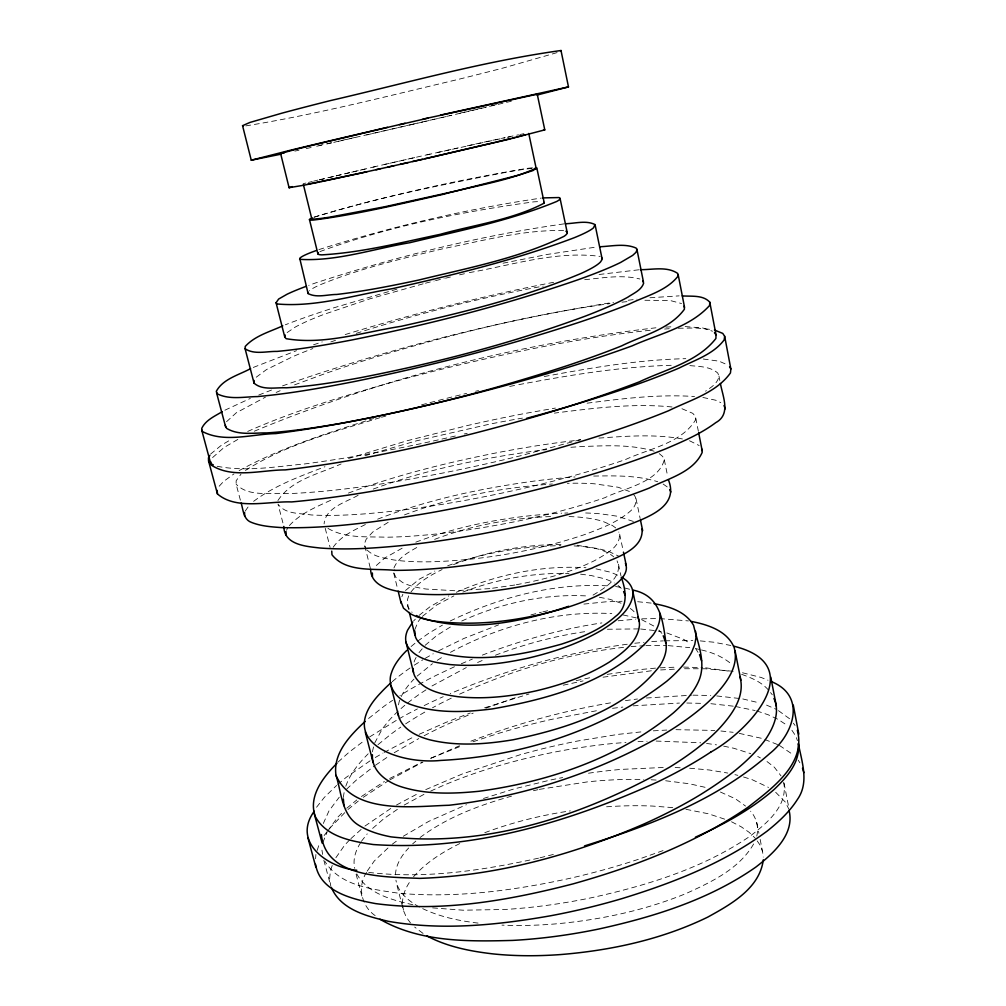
<?xml version="1.0" encoding="UTF-8"?>
<svg xmlns="http://www.w3.org/2000/svg" width="1006" height="1006" viewBox="0 0 1006 1006"><rect width="100%" height="100%" fill="white"/><g stroke="black" fill="none" stroke-linecap="round" stroke-linejoin="round"><path stroke-width="0.75" stroke-dasharray="5 3.75" d="M370.246 567.824L364.801 546.006L364.826 542.687L366.209 539.216L372.723 532.036L388.479 522.139M240.384 500.158L236.121 484.15L236.159 480.767L241.012 474.128M659.257 453.643L662.665 456.473L664.3 459.654C658.704 482.578 623.104 488.488 604.87 497.693C553.225 515.261 499.492 526.201 445.432 532.954A219.509 46.1 -12.6 0 1 386.593 537.217C366.876 536.412 344.718 538.7 327.239 527.949M315.595 858.734L315.909 854.446M402.438 903.715C402.488 895.088 405.896 886.776 411.165 880.036M395.471 874.818C395.823 864.481 401.746 855.251 408.688 847.97M756.776 836.074C758.889 827.347 756.525 817.916 750.602 811.176M343.247 797.557L344.253 791.747M398.514 704.854L399.093 701.987A215.271 72.457 -11.9 0 1 413.956 679.138M372.396 751.834L374.131 744.327M689.89 365.606C699.333 366.549 710.236 366.448 717.756 373.05L718.976 376.068C717.982 383.223 711.066 387.411 705.558 391.171M323.328 823.449L328.987 810.861L339.248 797.205M414.812 629.618L418.169 621.595L421.376 617.433M317.167 850.498L318.852 845.241M408.688 595.917L407.455 599.651L407.996 606.517A163.299 44.616 -12.3 0 0 412.133 612.34M332.219 865.462L330.383 870.982L329.628 878.728L330.798 886.135M322.8 842.663L327.051 832.226M345.787 786.239C350.176 773.652 358.941 763.164 368.183 753.783M401.847 596.747L402.878 594.257M286.584 530.288L287.716 527.634M374.685 743.044L382.205 729.01L388.14 721.465A259.322 93.809 -11.7 0 1 421.137 693.033L425.966 689.89M393.937 567.95C398.2 557.5 409.002 551.917 418.32 546.648M245.213 511.111L249.262 505.251M277.92 500.573C291.514 479.497 319.468 473.776 341.097 463.955M416.107 657.421L414.912 659.76A180.615 56.625 -12.1 0 0 413.881 662.753M366.536 872.34C357.193 886.387 361.317 906.444 375.376 915.749M367.203 871.121L374.282 860.985L391.045 845.09M335.891 857.703L344.882 844.864L349.887 839.683M360.714 842.538C355.822 850.07 352.553 859.35 354.728 868.341M327.755 831.019L337.601 817.35L343.687 811.289M753.645 843.959C739.096 869.046 711.179 882.136 685.79 893.642C643.689 910.82 598.708 920.239 553.489 924.074A225.86 95.532 -12.3 0 1 501.969 925.118M418.999 652.668L424.243 646.305M333.162 547.264C340.808 536.173 353.659 530.351 365.367 524.541M324.133 835.546L328.346 829.95M329.188 828.831L346.894 810.459M361.393 841.343L367.215 833.886M316.563 807.227L324.284 797.456L336.608 785.435M289.388 525.572C300.97 512.821 317.682 506.295 333.011 499.24M410.951 592.031C418.861 581.682 430.593 575.193 442.087 569.559M226.526 421.728L236.309 412.774L265.483 397.119M219.195 486.225L223.495 481.522L233.996 473.864M413.516 876.817C426.091 862.318 442.728 852.032 459.767 843.569M212.58 457.579L223.936 447.569L238.409 439.094M413.541 621.042L415.34 619.155M405.519 590.472L419.225 579.217L434.818 571.056M350.893 838.639L363.832 827.02M372.648 828.391L384.179 818.381L399.08 808.195M376.307 565.51L384.87 557.928L403.871 547.239M422.419 616.389L436.478 605.122L453.882 595.904M210.556 454.108L221.773 444.929L230.915 439.597M417.113 676.145L432.454 663.683M346.517 789.257L356.489 779.939L374.182 766.157M425.123 645.311L436.868 635.44L451.958 626.021M411.114 646.518L416.446 642.092M378.017 744.641L391.372 733.839A302.655 117.664 -11.7 0 1 400.778 727.124M338.029 762.108L349.245 752.06L364.562 740.403M347.975 809.516L358.299 801.053M419.137 615.358L429.939 606.807L448.839 595.854M256.253 377.2L266.54 369.542L293.35 356.388A299.725 36.92 -12.5 0 1 312.841 348.554M368.573 718.485L384.355 706.049A304.126 112.421 -11.7 0 1 392.629 700.339M412.674 843.833L415.843 841.129M337.802 784.428L346.177 777.361L370.158 760.775M253.613 501.34C274.864 485.357 300.329 476.228 324.938 466.734M346.73 808.258L356.778 799.959M417.515 641.262L429.197 632.937L442.439 625.128M287.125 332.571L295.286 327.063A251.45 24.999 -12.6 0 1 323.945 314.375L369.365 298.983L424.042 283.566M245.439 470.468C286.257 444.25 334.218 432.027 380.079 417.641M363.267 797.318L388.479 780.706M364.926 826.077L392.441 807.315M392.265 844.197L398.363 839.733M420.055 837.533C447.054 817.212 479.258 805.215 511.526 796.148M375.439 765.252L389.221 755.908M361.443 796.526L384.418 781.461M369.667 736.895L397.596 719.604M394.189 752.74L418.785 738.567M437.208 660.364L443.042 656.667M403.293 836.263L428.745 821.374L466.419 804.687M414.258 665.18L422.797 659.835M404.161 805.077L424.997 793.809M389.75 779.952L422.91 762.108M432.002 685.966L466.319 667.569M375.263 757.505L382.909 753.117M384.179 752.387L413.529 736.945M425.236 658.314L433.246 653.774M450.437 652.341C499.492 625.807 555.828 610.642 611.799 613.572M396.452 805.052L419.125 792.942M593.037 595.099C604.505 588.321 623.846 576.702 617.055 560.832M398.904 718.875L406.751 714.486A335.828 133.182 -11.9 0 1 417.402 708.941M389.687 778.493L422.017 762.095M239.139 470.607C281.429 447.456 327.73 432.894 373.553 418.534M424.117 735.763L429.436 732.959A334.181 138.966 -11.8 0 1 473.172 713.128M319.933 251.588C388.58 226.363 461.301 211.851 533.658 201.866A181.231 10.06 -13 0 1 540.536 201.69M438.553 650.832L463.942 638.445L498.649 624.852M224.891 410.197L250.331 398.426M451.254 698.177L442.904 702.276A302.655 117.664 -11.7 0 0 432.479 707.796M450.198 620.991C499.554 597.099 554.872 582.461 609.976 585.995M431.234 758.084L459.516 745.76M254.317 431.209C382.179 377.979 518.404 343.65 655.925 327.793M430.631 791.144C466.947 774.079 505.666 762.586 544.812 754.072A294.016 133.383 -13.3 0 1 615.42 743.258L625.971 742.441M419.112 734.317L445.998 722.383L470.305 712.965M358.098 495.292C345.989 502.233 325.328 507.615 324.095 523.887M461.741 621.042C501.378 602.908 545.516 593.288 589.151 596.08M425.764 789.609L462.747 773.79L520.265 754.701A328.597 150.825 -12.8 0 1 577.582 741.02L618.212 734.355L644.595 731.525M247.702 431.436C292.658 411.454 339.89 397.207 387.109 383.651A363.543 63.089 -12.8 0 1 448.022 367.655C514.821 351.534 582.298 337.35 650.719 330.232M459.566 694.165C511.941 670.185 567.925 653.322 625.292 647.185M456.322 592.283C496.889 574.589 541.643 564.995 585.97 567.724M430.455 758.373L461.917 745.76M253.311 367.429L296.519 350.679M454.46 666.752L436.327 675.278A304.126 112.421 -11.7 0 0 399.96 695.586M461.276 663.784L472.355 659.106M276.147 392.428L280.146 390.693M477.561 662.514L484.703 659.408M258.731 395.044L272.727 389.574M462.848 592.094C496.562 579.116 532.878 572.615 568.994 573.42M482.339 655.12C520.932 640.306 560.996 629.052 601.902 622.915M415.805 542.184C462.37 524.528 512.067 515.839 561.688 513.186M313.759 217.309C377.363 197.453 443.005 184.588 508.332 171.863A175.472 6.049 -13 0 1 528.867 168.706L532.187 168.392M453.48 564.618C488.149 551.175 525.446 544.271 562.631 544.498M495.43 655.233C524.943 643.978 555.677 635.842 586.951 631.366M434.617 539.367C472.342 525.019 512.683 517.826 552.96 516.468M377.627 519.184C427.927 499.542 481.145 488.375 534.513 481.031A237.63 59.115 -13.3 0 1 575.03 476.97M404.487 514.896C451.732 496.826 502.069 487.608 552.407 483.999M294.557 384.87L325.428 373.49A341.6 50.514 -12.5 0 1 375.54 357.105C452.36 334.067 530.502 314.513 610.038 303.598M348.39 493.091C396.251 475.121 446.073 462.861 496.159 452.901A287.288 66.899 -13.2 0 1 563.775 441.911L580.676 439.886M485.81 708.211L518.216 696.68M373.239 489.079C423.124 470.594 475.498 459.591 528.049 451.971A238.799 54.55 -13.3 0 1 546.711 449.619M470.909 741.171C516.443 723.729 563.7 710.777 611.774 702.641M557.072 52.614L504.157 67.754A230.185 7.419 -12.8 0 1 457.302 79.625C387.096 96.199 317.066 114.332 245.829 125.876M447.695 565.762C483.873 552.734 522.365 546.157 560.782 545.667M472.921 741.799L495.015 734.481A330.22 145.254 -12.8 0 1 552.068 719.265L596.395 710.764M484.779 832.704C512.394 822.317 541.203 815.2 570.364 810.874M282.523 385.889C390.026 348.177 501.051 320.248 613.547 302.316M663.042 850.598L639.451 858.961A288.382 110.786 -13 0 1 567.862 878.779C512.607 890.712 455.718 898.22 399.156 893.303C373.138 889.367 339.99 886.198 324.988 861.45M314.388 217.057C383.864 196.17 455.014 180.59 526.528 168.455A182.124 6.225 -13 0 1 533.318 167.763M318.889 249.601C391.485 226.652 465.992 209.11 541.341 198.069M483.496 798.462L514.179 788.88L550.76 779.952A292.595 138.224 -13.3 0 1 562.681 777.563M484.552 707.834L529.005 694.002M348.491 458.459L407.116 440.754L467.073 425.626A333.036 71.766 -13 0 1 525.22 413.416L555.413 408.071M356.25 333.363C417.515 313.771 479.963 297.789 543.227 286.119M364.939 455.731L416.622 440.791L489.633 424.142A288.747 61.203 -13.1 0 1 522.416 418.119M580.449 439.647L520.014 455.894A291.841 49.357 -12.9 0 1 446.06 472.405C394.012 482.515 341.487 491.406 288.42 493.644C271.607 492.135 248.947 497.643 236.121 484.15M396.854 289.175L334.168 307.71A301.259 30.608 -12.6 0 0 285.339 324.787M381.525 417.251L385.839 416.044M530.929 614.918L541.379 612.201M303.158 183.746L305.925 183.042M319.719 179.961L327.742 177.961M425.475 283.189L434.114 281.001M435.56 280.636L444.124 278.524M540.008 857.791L553.564 854.396M308.465 182.413L312.275 181.47M313.683 181.13L317.883 180.099M329.037 177.647L334.734 176.264M319.292 179.76L376.948 166.267M336.155 175.912L350.44 172.491M445.545 278.184L451.216 276.813M576.212 680.634L592.232 677.214M459.968 113.2L480.453 108.346A192.976 1.798 -12.9 0 0 486.59 106.888M351.773 172.177L368.309 168.279M412.837 124.191L464.508 112.282A229.003 2.163 -12.9 0 0 511.312 101.229M424.192 121.676L451.153 115.413M542.85 611.862L548.735 610.491M411.303 124.543L336.557 141.771M422.746 122.015L363.933 135.546M373.063 167.084L405.946 159.589M459.566 274.852L467.84 272.94M384.292 164.506L416.346 157.225M475.637 391.246L478.516 390.58M455.366 436.013C405.481 447.519 355.156 457.328 304.378 463.98C275.053 466.709 244.86 472.141 215.649 465.954M464.244 433.976L467.199 433.309M533.444 790.716L537.87 789.71M354.804 137.495L340.77 140.651M326.787 143.971L332.37 142.714M333.766 142.399L339.437 140.953M407.996 159.086L432.329 153.604M316.701 146.247L323.995 144.613M326.95 143.757L331.2 142.802M306.252 148.586L312.338 147.228M426.921 154.849L501.151 138.602A176.352 2.251 -12.9 0 1 504.987 137.809M318.977 145.518L322.964 144.638M294.859 151.114L298.958 150.208M437.535 152.459L458.283 147.857M469.312 272.613C512.268 265.119 556.444 250.557 600.23 256.429M467.186 145.845L487.659 141.368A192.008 2.477 -12.9 0 1 505.025 137.646M563.234 685.199L583.103 680.911M538.512 858.168C482.993 870.366 425.563 879.206 368.712 872.403M503.025 263.207L547.654 254.38L595.326 247.187M519.901 134.515L523.862 133.697M509.69 386.442L517.31 384.921M516.392 584.712C543.315 579.707 570.201 572.754 594.823 560.518C604.744 554.532 622.89 546.308 618.791 532.036M539.342 789.37L587.617 781.851A247.966 115.124 -13.7 0 1 643.84 779.474M553.64 282.309C485.144 295.55 417.402 312.665 350.641 332.898A343.398 43.283 -12.6 0 0 345.02 334.633M544.271 376.521C591.012 367.819 638.169 359.771 685.79 358.664M518.845 384.619C569.547 375.175 620.715 366.536 672.398 365.279M603.034 677.189L652.881 670.574M607.184 674.385L638.823 669.694L657.295 667.959M514.846 585.014L491.142 588.422M625.43 700.616L637.464 698.994M599.086 274.487L638.785 269.797M627.254 644.23C568.377 652.102 510.784 668.6 455.919 691.235A335.828 133.182 -11.9 0 0 450.248 693.637M587.102 403.18C622.676 398.577 658.628 394.113 694.542 396.515M563.964 223.885C479.799 235.744 396.892 256.429 316.136 282.749A252.707 19.73 -12.7 0 0 308.704 285.39M584.725 279.668C602.946 277.983 621.884 274.387 639.917 279.014M628.184 300.253L636.936 299.172M583.92 604.09L606.09 601.802L622.085 601.274M612.541 708.312L622.852 707.08M618.162 620.777L635.792 619.193M646.368 698.001L691.449 695.196M621.997 302.165L630.36 301.284M649.926 297.763L679.125 295.865M634.773 643.249L644.029 642.331M489.746 588.611L454.46 590.723L426.343 589.063A165.185 41.661 -12.4 0 1 402.639 582.537L395.949 577.469L393.698 572.389M633.151 705.835L679.44 703.068M653.322 730.834L666.802 730.054M607.398 629.253L639.275 628.901M660.615 669.958L677.176 669.015M598.897 438.1C626.688 436.101 654.994 433.913 682.571 438.981M664.626 329.037L669.242 328.685M631.051 646.569L644.418 645.701M651.75 641.551L663.382 640.872M664.84 640.797L692.82 640.621M665.871 327.101L674.284 326.686M660.188 667.821L677.642 667.079M644.896 300.266L670.285 300.543L681.552 303.548M678.308 328.245L695.888 327.994L712.99 329.603M638.043 741.661L647.11 741.271M675.994 729.677L714.813 730.431M684.533 668.738L705.357 668.776L736.656 671.606M593.703 476.064C615.094 475.712 637.15 475.234 657.761 481.748M641.79 618.828L658.264 618.552M645.902 645.613L666.664 645.563M686.821 703.018L703.32 703.395M656.126 741.057L700.666 742.793M683.527 667.066L702.729 667.657M663.231 767.49L621.142 769.389A292.595 138.224 -13.3 0 0 586.02 773.589M659.659 618.577L688.431 620.916M692.92 695.159L710.764 695.498M668.072 645.613L689.764 647.638M685.124 326.573L702.616 327.931L712.512 331.213M675.152 767.528L680.949 767.804M689.663 768.219L709.23 769.98L727.753 773.061M569.044 516.531L576.073 516.895A171.083 44.679 -13.4 0 1 602.757 521.347L612.377 525.484L615.898 528.062M637.666 601.714L651.134 603.097M651.121 779.788L656.956 780.103M640.671 629.001L656.918 630.8M574.061 545.906L582.499 546.497A170.278 47.772 -13.5 0 1 609.234 551.69L618.916 556.255M716.737 695.938L742.038 698.768L759.442 702.905M580.588 574.162L591.138 575.52L604.355 578.739A165.449 49.156 -13.5 0 1 614.251 582.99M703.244 359.016L719.038 361.167L727.891 365.04M710.89 703.697L733.864 706.237M700.239 640.897L713.619 642.193L730.846 645.475M665.645 780.757L689.563 783.8L706.79 787.698M672.058 406.99C633.843 403.104 595.376 407.983 557.45 412.712A288.747 61.203 -13.1 0 0 554.407 413.139M563.586 230.537C523.007 229.682 483.157 240.736 443.608 248.583C401.532 258.705 359.041 268.627 318.965 285.276A208.267 15.983 -12.7 0 0 309.383 290.809M720.912 730.997L733.148 732.305M672.75 807.617L652.441 806.058A246.797 119.098 -13.7 0 0 604.178 806.963M705.684 667.808L730.922 671.467M432.605 907.877L463.037 910.204L504.962 909.474A261.007 105.114 -12.6 0 0 591.327 897.767C646.72 885.582 702.465 868.543 749.784 836.376C766.283 823.725 788.377 805.856 783.649 782.429M478.064 923.08C458.384 920.779 438.591 916.604 420.76 907.689M577.029 545.214L597.954 548.999A166.216 46.213 -13.5 0 1 613.773 556.922M706.552 743.447L716.524 744.855M599.387 597.25L610.038 599.35L621.909 603.487M702.867 397.433L715.568 400.199L720.799 402.626M735.386 706.476L755.129 710.538M685.966 809.302L708.35 813.766L726.03 819.601M615.584 586.523L621.683 587.529M739.272 733.374L762.045 738.429L777.99 744.717M623.116 614.955L636.32 617.898M412.837 904.746C392.29 900.068 367.63 893.818 356.79 873.9M596.017 568.855L610.793 572.276L619.407 575.922M742.503 672.763L761.177 677.478L768.018 680.257M723.679 746.15L733.751 748.25L750.778 753.67M658.339 631.114L661.193 631.718M734.933 774.67L737.813 775.324M695.423 648.518L699.962 649.599M701.471 649.964C712.147 652.378 722.572 656.679 731.035 663.734M624.739 588.02L630.297 589.415M654.101 451.204C630.712 444.099 605.788 445.696 581.669 446.563A238.799 54.55 -13.3 0 0 570.125 447.356M743.535 776.984L752.098 779.65L768.546 787.434M666.877 632.95L683.891 639.464L690.569 643.84M681.955 408.725L692.832 413.365L695.259 416.308L695.737 419.615C681.452 443.432 649.059 448.575 625.443 459.579C576.325 476.517 525.698 488.753 474.719 498.611A257.762 48.778 -12.7 0 1 393.711 511.098C366.36 514.066 338.808 516.405 311.294 514.959C300.203 513.148 285.1 514.431 277.996 504.031L283.441 524.931M756.65 710.89L768.383 714.838L778.191 719.441L786.013 724.609M689.5 440.741L699.17 445.545M720.409 792.036L735.474 798.827L745.547 806.07M741.636 674.334C751.947 677.994 762.8 682.596 769.653 691.499M641.577 619.633L654.881 626.6M766.559 705.118L776.142 709.255M629.404 491.469L618.162 487.244L594.269 483.785A196.686 48.112 -13.4 0 0 567.334 483.308M779.399 745.421L793.432 754.915M633.39 521.448L617.395 516.229L600.695 513.852A195.742 51.759 -13.4 0 0 583.794 512.934M731.525 821.764L741.12 826.743L749.118 832.302L755.393 838.35M663.105 484.024L668.009 487.482M757.732 756.462L760.385 757.92M778.455 710.651L789.798 718.9M419.439 907.085C409.04 901.213 397.948 892.724 395.936 880.175M423.061 933.43L414.686 927.092M630.322 608.479L632.397 610.064A180.59 56.613 -13.7 0 1 634.597 612.327M767.012 761.555L774.331 767.213L781.021 775.89M775.676 792.263L785.246 802.008L788.679 808.723M367.127 550.056C373.855 556.796 384.028 558.053 392.956 559.826A185.821 42.944 -12.5 0 0 431.876 561.776C483.76 560.065 535.544 551.099 584.763 534.538C600.582 528.628 616.917 522.542 629.957 511.476C635.012 507.477 639.074 499.228 633.126 494.147M658.955 630.083L661.898 633.39M770.533 692.593L772.294 694.756M793.382 723.201L795.042 725.427M410.473 922.904L406.437 917.447L403.507 910.644L396.339 882.853M757.191 840.928L759.882 844.788L762.561 851.529L763.265 857.049M791.898 730.243L796.023 736.48L797.418 740.705M695.812 648.908L698.038 652.341M798.211 760.146L799.871 762.749M364.801 546.006L366.197 549.113M323.831 860.168L330.408 884.702M356.111 874.214L362.386 898.006M325.227 528.301L330.094 547.415M407.493 604.895L408.612 609.435M393.673 572.942L397.785 589.654M618.464 564.152L620.966 575.935M619.658 534.173L623.142 550.647M636.043 498.762L640.143 518.505M664.3 459.654L667.72 476.593M756.801 822.631L758.914 833.282M760.134 839.356L762.561 851.529M695.737 417.93L698.365 431.285M784.039 783.07L788.792 807.567M718.976 376.068L719.831 380.532M402.651 905.098L403.507 910.644M321.958 850.145L322.612 854.421M496.474 104.511A192.976 1.798 -12.9 0 1 489.557 106.171M508.168 136.979A192.008 2.477 -12.9 0 1 518.518 134.804M507.414 137.306A176.352 2.251 -12.9 0 1 510.205 136.741M330.785 341.977A299.725 36.92 -12.5 0 1 337.526 339.626M313.532 344.794A343.398 43.283 -12.6 0 1 322.234 341.902M421.527 404.877A361.619 70.646 -12.7 0 1 466.621 393.396M564.768 513.073A195.742 51.759 -13.4 0 1 567.824 512.985M618.061 585.505A165.449 49.156 -13.5 0 1 621.218 588.359M392.239 681.691A260.554 89.32 -11.8 0 1 410.461 667.733M405.619 723.88A302.655 117.664 -11.7 0 1 427.324 710.664M424.167 705.583A335.828 133.182 -11.9 0 1 443.244 696.693"/><path stroke-width="1.5" d="M642.759 280.825L643.651 283.176C641.375 290.244 633.554 293.299 627.87 297.147A278.159 31.815 -13.2 0 1 585.479 316.06C512.595 343.096 437.082 362.751 360.827 377.627C336.18 382.117 311.407 386.216 286.383 387.813C275.896 387.272 262.641 390.68 254.053 383.173L254.065 380.444M321.392 834.565C325.567 878.754 387.147 876.804 419.628 878.376C496.914 875.811 572.754 854.836 643.425 824.228A297.172 109.968 -13.7 0 0 700.83 794.4C724.647 779.499 748.112 762.762 765.101 740.039C773.174 728.306 780.543 712.5 773.941 698.491M668.349 479.673C681.892 512.758 631.881 521.133 612.138 531.91C560.895 549.867 507.338 560.644 453.48 566.881A218.516 49.998 -12.5 0 1 394.754 570.352M682.257 295.89C691.361 296.607 703.106 294.72 709.783 302.202L716.008 334.747L715.907 338.469C697.586 362.047 665.444 369.403 639.489 381.777C584.851 402.79 528.578 419.288 471.927 433.9C410.423 449.267 348.265 462.735 285.214 469.903C261.371 469.915 232.612 478.944 211.323 465.137L210.694 461.691M414.749 630.875L415.453 636.911A162.557 47.458 -12.3 0 0 427.424 648.505C470.33 665.18 518.656 656.013 561.637 644.092C580.827 637.741 600.242 629.995 615.534 616.414C628.36 607.046 626.21 590.522 621.28 577.419M565.9 231.191A205.89 15.631 -13.1 0 1 564.014 236.347C518.316 258.555 467.551 268.049 418.496 280.096C391.422 285.893 364.222 291.262 336.708 294.456C327.453 294.469 316.613 298.116 308.1 293.551L308.176 292.281M254.053 383.173L245.099 348.742L245.238 346.441C254.971 335.69 269.96 331.741 282.787 325.831M709.783 302.202L709.582 305.484C689.814 327.415 658.301 334.08 632.17 345.85C576.916 365.958 520.303 382.091 463.351 396.565C401.482 411.856 339.085 425.488 275.82 433.586C252.016 434.051 224.263 443.269 202.244 431.411L201.728 428.38C205.639 420.118 214.731 416.195 222.175 411.718M714.436 330.006L722.761 333.414L724.66 336.293L730.859 368.95L730.457 372.937C716.058 393.044 689.953 400.111 668.701 410.687C631.278 425.978 592.735 438.327 553.916 449.569A312.589 52.79 -13 0 1 475.675 470.028C415.013 484.163 353.697 496.335 291.602 501.931C268.728 501.026 236.284 510.344 217.434 493.908L208.569 461.05L208.456 457.868L209.852 455.366M763.29 859.828C759.693 888.537 730.557 904.495 707.696 917.145C661.86 939.441 611.233 950.418 560.644 954.556A224.891 98.915 -12.3 0 1 493.179 953.914C470.355 951.286 447.23 946.809 426.796 935.869M724.66 336.293L724.169 339.865C713.38 354.414 694.756 360.073 679.213 368.007C644.104 382.946 607.737 394.729 571.219 405.707A314.01 47.068 -13 0 1 526.566 418.32M308.1 293.551L299.75 258.391A209.298 11.644 -12.8 0 1 310.879 252.531L316.299 250.507M601.84 257.888L601.94 259.711L600.569 261.874A241.629 23.088 -13.2 0 1 581.493 273.267C523.648 297.65 462.332 312.627 401.218 326.296C363.48 332.106 324.372 345.234 286.144 338.682L284.761 337.023L285.138 334.96M720.409 383.512C722.761 396.678 731.199 414.246 715.744 422.658C700.541 433.988 682.961 441.471 665.62 448.865C612.994 469.865 558.192 484.905 503.101 497.869A290.533 54.613 -12.9 0 1 429.788 512.909C380.922 521.183 331.515 528.842 281.806 527.609C271.607 526.905 261.22 526.226 251.613 522.466C243.326 519.649 243.351 510.067 241.151 503.063M284.761 337.023L276.059 302.718L278.637 299.046L287.024 294.255A252.707 19.73 -12.7 0 1 305.95 286.408M314.249 811.251C291.539 842.311 328.233 867.901 356.828 870.253M412.674 622.198L407.619 630.133A181.445 53.481 -12.2 0 0 407.443 646.028C416.346 660.024 434.793 662.464 449.871 664.551C476.253 666.903 502.837 663.734 528.603 658.025C554.344 651.976 579.695 643.262 602.493 629.681C615.257 621.218 630.85 611.019 632.963 594.496A181.42 53.469 -13.6 0 0 626.072 580.211L621.96 577.243M560.543 51.13L561.008 50.514C483.157 61.316 406.814 82.945 330.207 100.65A213.687 6.401 -13 0 0 281.529 113.276L249.953 122.443L242.559 125.675L251.261 160.206L280.599 154.258M535.972 168.467L532.903 170.592L518.656 175.132L456.573 190.889L384.732 206.758L329.905 217.12A170.706 5.722 -12.8 0 1 314.061 219.056L311.759 218.667L312.212 218.113M336.985 763.227C323.504 776.909 307.735 796.387 315.406 816.771C326.573 837.193 352.326 841.418 373.276 844.537C471.412 851.34 568.931 822.254 657.471 782.002A298.468 105.265 -13.7 0 0 710.726 752.123M365.153 721.428C350.289 735.248 332.722 753.28 335.991 775.375C341.663 792.64 341.499 815.313 359.23 825.574C368.925 831.484 379.891 834.716 390.969 836.866C488.086 847.832 586.033 814.621 669.656 767.138A277.367 98.89 -13.9 0 0 718.548 729.287C731.45 715.392 745.735 696.63 739.863 676.51M710.726 752.123C749.847 730.394 810.019 664.828 733.525 646.129M311.722 218.126L310.1 218.968A180.351 6.099 -12.8 0 0 313.356 220.062C357.029 214.592 399.872 203.941 442.778 194.447C473.587 185.783 508.395 181.256 536.613 167.927A182.124 6.225 -13 0 0 535.393 167.738M561.008 50.514L568.478 86.906L537.279 94.992M695.385 837.181C723.452 824.668 750.828 809.742 774.117 789.471C786.629 777.537 800.6 762.183 798.336 743.522C801.769 761.768 809.415 782.391 797.519 799.317C789.635 811.779 778.719 821.852 767.276 830.994C724.232 862.934 673.605 882.715 622.727 898.383A287.15 115.174 -13 0 1 550.433 915.8C497.153 925.155 442.137 930.739 388.479 921.345C367.165 916.378 340.556 909.676 331.339 887.342M250.62 368.611C238.875 375.012 222.93 378.885 216.277 391.384L217.447 393.924C229.682 399.973 244.194 396.754 257.31 396.59C289.98 393.673 322.31 387.826 354.477 381.525C430.581 365.945 505.93 346.429 579.72 322.109A307.446 34.72 -13.2 0 0 629.316 304.051C645.802 295.927 666.236 291.174 677.994 276.197L677.793 273.494C667.129 266.1 652.554 269.771 640.306 269.683M251.261 160.206L290.621 150.183A212.656 1.874 -12.9 0 1 339.286 138.602L387.473 127.334M568.717 606.253C521.636 621.997 468.192 633.529 419.816 617.294A163.299 44.616 -12.3 0 1 416.471 615.521M536.11 94.589L537.242 94.187L544.799 129.963M292.356 186.588L289.112 187.682L303.246 185.33A183.042 2.251 -12.9 0 0 333.137 179.106L380.117 168.845M584.536 845.908C650.429 825.335 717.517 799.833 769.867 753.431C793.86 734.242 807.001 695.486 770.759 681.364M525.27 134.703L516.782 136.967M512.28 138.111L515.286 137.357M510.784 138.488L495.883 142.148M494.449 142.5L436.793 156.018M405.078 123.26L324.284 142.412A183.922 1.635 -12.9 0 0 294.494 149.68L280.636 153.503L284.044 152.975M399.432 124.731L428.154 118.104M440.817 115.024L568.478 86.906M422.973 119.123L537.242 94.187M424.897 158.747L507.175 139.683L544.736 129.887L543.542 129.963M412.649 161.526L436.742 156.106M400.275 164.305L422.495 159.338M387.989 167.059L408.134 162.582M376.03 169.712L393.924 165.776M354.64 174.453L366.951 171.749M353.936 174.541L321.241 181.445M565.372 223.734C575.017 223.533 586.008 220.088 594.986 224.539L593.553 227.771A242.786 18.221 -13.1 0 1 574.086 237.781C515.173 260.101 453.693 274.877 392.327 288.684C354.452 295.047 315.959 307.396 277.354 303.988L276.059 302.718M599.702 246.759C611.698 246.269 624.852 243.1 636.207 248.117L637.012 250.054L635.83 252.481L632.673 255.386L620.803 262.352A279.479 26.357 -13.2 0 1 577.884 279.806C504.056 305.308 428.179 324.636 351.647 340.015C326.95 344.718 302.14 349.095 277.078 351.408C266.728 351.169 254.229 354.942 245.099 348.742M542.712 197.905L558.846 197.553A206.896 11.368 -13 0 1 556.683 201.477C509.589 220.867 459.164 230.789 409.807 242.71C373.503 248.784 336.394 261.61 299.587 259.334M394.742 570.352C374.282 568.201 346.139 572.816 331.967 554.759L331.754 551.099M653.988 603.65C668.827 606.341 685.627 611.346 693.574 625.33C697.774 643.551 706.929 663.872 698.214 682.131A245.841 84.353 -13.9 0 1 673.379 712.902C618.577 758.008 548.622 781.851 478.957 791.269C452.788 793.91 425.626 794.702 400.313 786.478C386.518 781.913 371.39 770.873 372.409 754.739M691.361 621.444C707.759 624.651 727.036 630.636 734.103 647.399C739.812 667.066 724.974 684.935 712.235 698.139A278.599 94.401 -13.9 0 1 662.853 734.921C597.375 772.545 523.975 796.488 448.99 805.265C414.195 806.221 353.508 815.049 335.991 775.375M242.559 125.675L243.414 125.964M633.076 590.107C660.313 595.829 662.64 619.168 665.972 643.249A210.329 69.175 -13.8 0 1 659.923 665.721C625.028 710.55 566.428 728.558 512.922 739.812C485.294 744.339 456.535 746.54 429.109 739.649C415.868 735.99 400.438 728.394 398.011 713.367M213.272 464.847L210.895 463.741L208.569 461.05M379.966 919.245C419.691 942.245 467.928 941.591 512.444 940.421A259.888 109.05 -12.6 0 0 598.457 929.091C653.661 916.982 709.23 899.741 755.946 867.009C773.023 853.767 795.155 834.263 788.981 810.107M714.436 332.772L716.008 334.747M283.83 526.415C284.12 545 305.975 546.346 319.757 547.981C347.208 550.144 374.773 548.195 402.111 545.541A256.605 53.381 -12.7 0 0 482.842 533.683C539.354 522.831 595.627 509.199 649.26 488.073C667.494 478.592 693.084 472.732 702.188 452.423L701.647 448.814M729.551 366.775L730.859 368.95M663.218 635.779L665.972 643.249M669.719 489.683L670.839 491.997M370.61 569.27C370.925 585.09 388.165 589.717 400.841 591.855A184.978 46.238 -12.5 0 0 439.76 594.621C491.444 593.716 543.152 585.014 592.031 568.113C607.901 559.877 644.205 552.168 642.042 528.917M225.294 425.362L226.589 428.342C238.46 435.611 253.512 432.743 266.741 432.92C291.287 431.348 315.645 427.663 339.865 423.526C416.937 409.58 492.99 390.001 567.397 365.593A306.013 40.567 -13.2 0 0 621.57 345.913C642.859 335.338 669.908 329.251 684.432 309.194L684.143 306.038M623.594 591.566L625.04 595.112M625.405 563.347C629.316 572.238 620.803 580.399 614.402 585.404C600.582 595.514 584.423 601.751 568.277 607.083C525.069 620.036 479.082 626.977 434.076 621.016A164.431 44.566 -12.4 0 1 410.285 613.685L403.507 608.177L400.929 601.588M543.919 202.395L544.208 203.111C512.331 219.899 474.832 224.703 440.213 234.323C401.092 242.534 361.934 252.569 321.907 254.87A179.483 9.859 -12.8 0 1 318.386 252.695M797.343 730.356C806.46 764.032 771.036 789.194 747.999 807.24C695.133 843.468 634.484 866.631 573.08 883.872C508.91 900.42 441.772 912.442 375.452 903.577C352.465 899.289 320.034 891.605 315.557 864.33M723.993 405.493L725.263 408.851M699.522 654.629L701.61 660.917M802.486 768.282L803.907 772.683M307.886 837.633L315.821 867.046M201.678 429.977L210.707 463.502M314.073 813.024L322.121 843.066M216.541 392.73L225.633 426.934M365.291 732.079L373.113 762.548M390.932 685.74L398.552 716.134M406.047 642.23L413.529 672.511M280.599 153.453L289.099 187.77M409.354 612.465L414.937 635.176M303.384 184.563L311.759 218.667M309.471 219.572L317.921 253.914M398.162 591.163L401.155 603.311M536.852 168.103L544.196 202.722M528.754 133.458L536.223 168.643M632.623 590.459L639.062 620.991M623.456 552.143L626.31 565.636M560.091 198.547L567.246 232.65M640.457 520.027L642.671 530.665M595.187 225.218L602.078 258.768M636.861 249.023L643.45 281.931M698.654 432.769L702.15 450.575M735.084 650.932L740.869 680.207M678.195 274.764L684.583 307.534M770.759 677.076L776.393 706.287M793.281 705.08L798.814 734.154M343.373 798.915L343.964 805.718M217.208 490.362L217.434 493.908M695.599 631.303L695.989 637.729L694.756 644.532L691.977 651.574A246.948 80.266 -13.9 0 1 666.764 681.238C602.607 730.683 521.246 756.349 440.829 760.423C398.187 764.849 333.64 741.259 380.859 692.681A260.554 89.32 -11.8 0 1 391.12 682.672M286.006 531.608L286.169 535.381M244.584 512.444L244.647 516.153M372.383 572.992L372.434 576.551M319.795 181.734A171.536 2.125 -12.9 0 1 308.113 183.985M413.076 668.437A180.615 56.625 -12.1 0 0 414.975 676.535C423.664 691.034 442.238 694.316 457.617 696.668C483.873 699.497 510.444 696.542 536.123 690.845C561.776 684.822 587.026 675.931 609.498 661.973C622.412 653.145 637.766 642.13 639.464 625.254A180.59 56.613 -13.7 0 0 637.754 617.106M659.71 613.144A211.285 65.604 -13.8 0 1 653.397 634.585C613.899 681.313 550.169 698.805 492.06 708.953C465.652 712.16 437.987 713.732 412.422 705.043C398.766 701.044 385.738 687.236 391.648 672.285A216.277 68.722 -12 0 1 406.839 650.366"/></g></svg>
